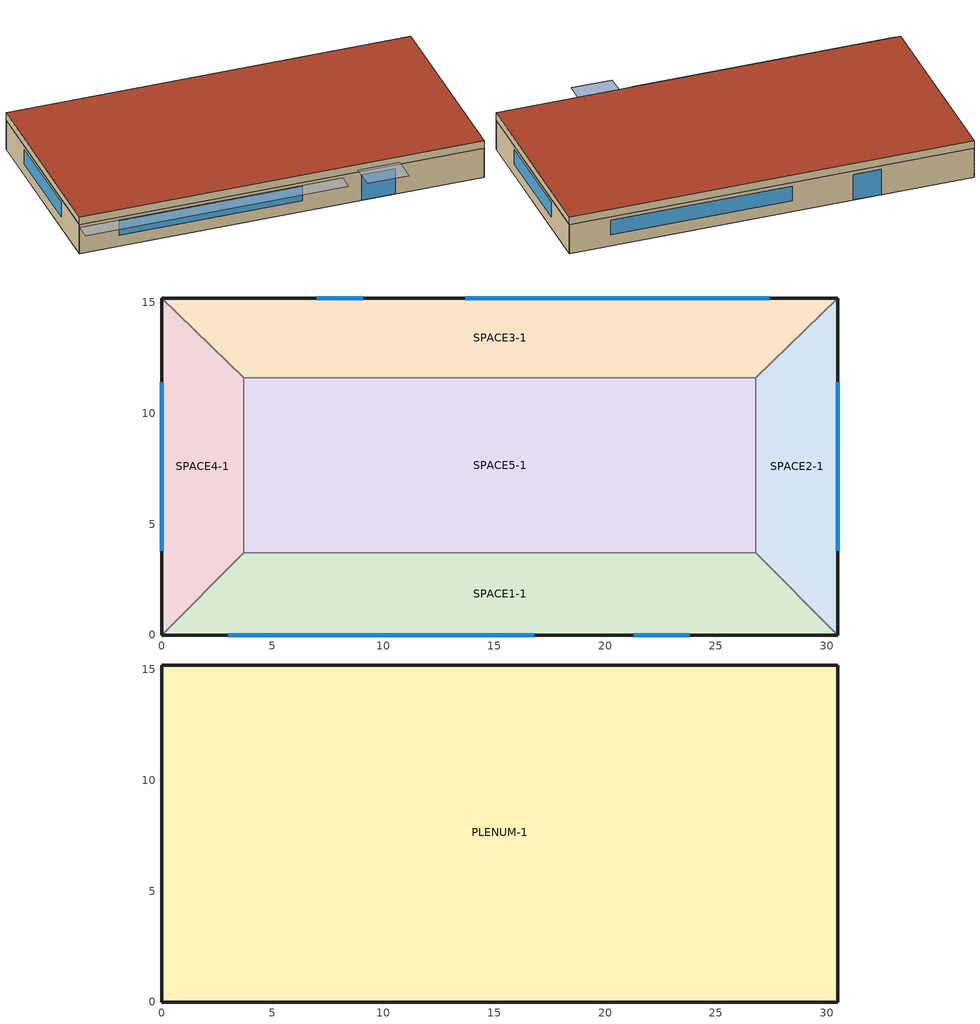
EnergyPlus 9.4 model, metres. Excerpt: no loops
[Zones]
SPACE3-1
 floor ground (FLOOR-SLAB-1): 26.8,11.6 3.7,11.6 0,15.2 30.5,15.2 z0
 wall outside (WALL-1): 30.5,15.2 0,15.2 z0:2.4
 wall to SPACE2-1 (INT-WALL-1): 26.8,11.6 30.5,15.2 z0:2.4
 wall to SPACE4-1 (INT-WALL-1): 0,15.2 3.7,11.6 z0:2.4
 wall to SPACE5-1 (INT-WALL-1): 3.7,11.6 26.8,11.6 z0:2.4
 window (Sgl Grey 3mm): 9.1,15.2 7,15.2 z0:2.1
 window (Dbl Clr 3mm/13mm Air): 27.4,15.2 13.7,15.2 z0.9:2.1
SPACE1-1
 floor ground (FLOOR-SLAB-1): 26.8,3.7 30.5,0 0,0 3.7,3.7 z0
 wall outside (WALL-1): 0,0 30.5,0 z0:2.4
 wall to SPACE2-1 (INT-WALL-1): 30.5,0 26.8,3.7 z0:2.4
 wall to SPACE4-1 (INT-WALL-1): 3.7,3.7 0,0 z0:2.4
 wall to SPACE5-1 (INT-WALL-1): 26.8,3.7 3.7,3.7 z0:2.4
 window (Sgl Grey 3mm): 21.3,0 23.8,0 z0:2.1
 window (Dbl Clr 3mm/13mm ArgKryp): 3,0 16.8,0 z0.9:2.1
SPACE2-1
 floor ground (FLOOR-SLAB-1): 26.8,11.6 30.5,15.2 30.5,0 26.8,3.7 z0
 wall outside (WALL-1): 30.5,0 30.5,15.2 z0:2.4
 wall to SPACE5-1 (INT-WALL-1): 26.8,11.6 26.8,3.7 z0:2.4
 window (Dbl Clr 3mm/13mm Air): 30.5,3.8 30.5,11.4 z0.9:2.1
SPACE4-1
 floor ground (FLOOR-SLAB-1): 3.7,3.7 0,0 0,15.2 3.7,11.6 z0
 wall outside (WALL-1): 0,15.2 0,0 z0:2.4
 wall to SPACE5-1 (INT-WALL-1): 3.7,3.7 3.7,11.6 z0:2.4
 window (Dbl Clr 3mm/13mm Air): 0,11.4 0,3.8 z0.9:2.1
SPACE5-1
 floor ground (FLOOR-SLAB-1): 26.8,11.6 26.8,3.7 3.7,3.7 3.7,11.6 z0
PLENUM-1
 floor to SPACE1-1 (CLNG-1): 26.8,3.7 30.5,0 0,0 3.7,3.7 z2.4
 floor to SPACE2-1 (CLNG-1): 26.8,11.6 30.5,15.2 30.5,0 26.8,3.7 z2.4
 floor to SPACE3-1 (CLNG-1): 26.8,11.6 3.7,11.6 0,15.2 30.5,15.2 z2.4
 floor to SPACE4-1 (CLNG-1): 3.7,3.7 0,0 0,15.2 3.7,11.6 z2.4
 floor to SPACE5-1 (CLNG-1): 26.8,11.6 26.8,3.7 3.7,3.7 3.7,11.6 z2.4
 wall outside (WALL-1): 30.5,15.2 0,15.2 0,0 30.5,0 30.5,15.2 z2.4:3
 roof outside (ROOF-1): 0,15.2 0,0 30.5,0 30.5,15.2 z3
shading: 0,-1.3 0,0 19.8,0 19.8,-1.3 z2.2; 21,-2 21,0 24.1,0 24.1,-2 z2.6
[Building]
Building: Loads convergence tolerance value=0.04; Maximum number of warmup days=25; Minimum number of warmup days=6; North axis=30; Solar distribution=FullExterior; Temperature convergence tolerance value=0.4; Terrain=City
[Site:GroundTemperature:BuildingSurface]
20.03, 20.03, 20.13, 20.3, 20.43, 20.52, 20.62, 20.77, 20.78, 20.55, 20.44, 20.2
[Site:Location]
CHICAGO_IL_USA TMY2-94846: Elevation=190; Latitude=41.78; Longitude=-87.75; Time zone=-6
[SizingPeriod:DesignDay] Barometric pressure=98934; Day of month=21; Daylight saving time indicator=No; Dry bulb temperature range modifier type=DefaultMultipliers; Humidity condition type=WetBulb; Rain indicator=No; Snow indicator=No
Name | Ashrae clear sky optical depth for beam irradiance taub | Ashrae clear sky optical depth for diffuse irradiance taud | Daily dry bulb temperature range | Day type | Maximum dry bulb temperature | Month | Solar model indicator | Wetbulb or dewpoint at maximum dry bulb | Wind direction | Wind speed | Sky clearness
Chicago Ohare Intl Ap Ann Clg 1% Condns DB=>MWB | 0.455 | 2.05 | 10.5 | SummerDesignDay | 31.6 | 8 | ASHRAETau | 23 | 230 | 5.2
Chicago Ohare Intl Ap Ann Clg .4% Condns WB=>MDB | 0.455 | 2.05 | 10.5 | SummerDesignDay | 31.2 | 7 | ASHRAETau | 25.5 | 230 | 5.2
Chicago Ohare Intl Ap Ann Htg 99% Condns DB |  |  | 0 | WinterDesignDay | -16.6 | 1 | ASHRAEClearSky | -16.6 | 270 | 4.9 | 0
[Construction]
CLNG-1: MAT-CLNG-1
Dbl Clr 3mm/13mm Air: 3MM CLEAR GLASS, AIR 13MM, 3MM CLEAR GLASS
Dbl Clr 3mm/13mm ArgKryp: CLEAR 3MM, ArgonKryptonMix 13MM, CLEAR 3MM
FLOOR-SLAB-1: CC03
INT-WALL-1: GP02, AL21, GP02
ROOF-1: RG01, BR01, IN46, WD01
Sgl Grey 3mm: GREY 3MM
WALL-1: WD01, PW03, IN02, GP01
[Material] Thermal absorptance=0.9
Name | Conductivity | Density | Roughness | Solar absorptance | Specific heat | Thickness | Visible absorptance
BR01 | 0.162 | 1121 | VeryRough | 0.7 | 1464 | 0.0095 | 0.7
CC03 | 1.31 | 2243 | MediumRough | 0.65 | 837 | 0.1016 | 0.65
GP01 | 0.16 | 801 | MediumSmooth | 0.75 | 837 | 0.0127 | 0.75
GP02 | 0.16 | 801 | MediumSmooth | 0.75 | 837 | 0.0159 | 0.75
IN02 | 0.043 | 10 | Rough | 0.75 | 837 | 0.0901 | 0.75
IN46 | 0.023 | 24 | VeryRough | 0.5 | 1590 | 0.0762 | 0.5
PW03 | 0.115 | 545 | MediumSmooth | 0.78 | 1213 | 0.0127 | 0.78
RG01 | 1.442 | 881 | Rough | 0.65 | 1674 | 0.0127 | 0.65
WD01 | 0.115 | 513 | MediumSmooth | 0.78 | 1381 | 0.0191 | 0.78
[Material:AirGap]
AL21: Thermal resistance=0.157
[Material:NoMass]
MAT-CLNG-1: Roughness=Rough; Solar absorptance=0.65; Thermal absorptance=0.65; Thermal resistance=0.652259; Visible absorptance=0.65
[WindowMaterial:Gas]
AIR 13MM: Gas type=Air; Thickness=0.0127
[WindowMaterial:GasMixture]
ArgonKryptonMix 13MM: Gas 1 fraction=0.6; Gas 1 type=Argon; Gas 2 fraction=0.4; Gas 2 type=Krypton; Number of gases in mixture=2; Thickness=0.0127
[WindowMaterial:Glazing] Back side infrared hemispherical emissivity=0.84; Conductivity=0.9; Front side infrared hemispherical emissivity=0.84; Infrared transmittance at normal incidence=0; Optical data type=SpectralAverage; Thickness=0.003
Name | Back side solar reflectance at normal incidence | Back side visible reflectance at normal incidence | Front side solar reflectance at normal incidence | Front side visible reflectance at normal incidence | Solar transmittance at normal incidence | Visible transmittance at normal incidence
CLEAR 3MM | 0.075 | 0.081 | 0.075 | 0.081 | 0.837 | 0.898
GREY 3MM | 0.061 | 0.061 | 0.061 | 0.061 | 0.626 | 0.611
[WindowMaterial:Glazing:RefractionExtinctionMethod]
3MM CLEAR GLASS: Conductivity=0.9; Infrared hemispherical emissivity=0.84; Infrared transmittance at normal incidence=0; Solar extinction coefficient=30; Solar index of refraction=1.526; Thickness=0.003; Visible extinction coefficient=30; Visible index of refraction=1.526
[AvailabilityManager:Scheduled]
VAV Sys 1 Avail: Schedule=FanAvailSched
[ElectricEquipment] Design level calculation method=EquipmentLevel; Fraction latent=0; Fraction lost=0; Fraction radiant=0.3; Schedule=EQUIP-1
Name | Zone or zonelist | Design level
SPACE1-1 ElecEq 1 | SPACE1-1 | 1056
SPACE2-1 ElecEq 1 | SPACE2-1 | 456
SPACE3-1 ElecEq 1 | SPACE3-1 | 1056
SPACE4-1 ElecEq 1 | SPACE4-1 | 456
SPACE5-1 ElecEq 1 | SPACE5-1 | 1976
[Lights] Design level calculation method=LightingLevel; End use subcategory=GeneralLights; Fraction radiant=0.59; Fraction replaceable=0; Fraction visible=0.2; Return air fraction=0.2; Schedule=LIGHTS-1
Name | Zone or zonelist | Lighting level
SPACE1-1 Lights 1 | SPACE1-1 | 1584
SPACE2-1 Lights 1 | SPACE2-1 | 684
SPACE3-1 Lights 1 | SPACE3-1 | 1584
SPACE4-1 Lights 1 | SPACE4-1 | 684
SPACE5-1 Lights 1 | SPACE5-1 | 2964
[People] Activity level schedule=ActSchd; Fraction radiant=0.3; Number of people calculation method=People; Number of people schedule=OCCUPY-1
Name | Zone or zonelist | Number of people
SPACE1-1 People 1 | SPACE1-1 | 11
SPACE2-1 People 1 | SPACE2-1 | 5
SPACE3-1 People 1 | SPACE3-1 | 11
SPACE4-1 People 1 | SPACE4-1 | 5
SPACE5-1 People 1 | SPACE5-1 | 20
[SetpointManager:Scheduled] Control variable=Temperature
Name | Schedule | Setpoint node or nodelist
Chilled Water Loop Setpoint Manager | CW Loop Temp Schedule | Chilled Water Loop Setpoint Node List
Hot Water Loop Setpoint Manager | HW Loop Temp Schedule | Hot Water Loop Setpoint Node List
[Zone] Multiplier=1; Type=1
Name | Ceiling height | Volume
PLENUM-1 | 0.6096 | 283.2
SPACE1-1; SPACE3-1 | 2.4384 | 239.247
SPACE2-1; SPACE4-1 | 2.4384 | 103.311
SPACE5-1 | 2.4384 | 447.683
[ZoneInfiltration:DesignFlowRate] Constant term coefficient=0; Design flow rate calculation method=Flow/Zone; Schedule=INFIL-SCH; Temperature term coefficient=0; Velocity squared term coefficient=0; Velocity term coefficient=0.2237
Name | Zone or zonelist | Design flow rate
SPACE1-1 Infil 1 | SPACE1-1 | 0.0167
SPACE2-1 Infil 1 | SPACE2-1 | 0.00717
SPACE3-1 Infil 1 | SPACE3-1 | 0.0167
SPACE4-1 Infil 1 | SPACE4-1 | 0.00717
SPACE5-1 Infil 1 | SPACE5-1 | 0.031089
[Schedule:Compact]
ActSchd: Through: 12/31, For: Alldays, Until: 24:00, 117.24
CW Loop Temp Schedule: Through: 12/31, For: Alldays, Until: 24:00, 7.22
EQUIP-1: Through: 12/31, For: Weekdays SummerDesignDay CustomDay1 CustomDay2, Until: 8:00, 0.02, Until: 9:00, 0.4, Until: 14:00, 0.9, Until: 15:00, 0.8, Until: 16:00, 0.7, Until: 18:00, 0.5, Until: 20:00, 0.3, Until: 24:00, 0.02, For: Saturday Sunday Holidays WinterDesignDay, Until: 24:00, 0.2
FanAvailSched: Through: 3/31, For: AllDays, Until: 24:00, 1, Through: 9/30, For: Weekdays, Until: 7:00, 0, Until: 17:00, 1, Until: 24:00, 0, For: Weekends Holidays CustomDay1 CustomDay2, Until: 24:00, 0, For: SummerDesignDay WinterDesignDay, Until: 24:00, 1, Through: 12/31, For: AllDays, Until: 24:00, 1
HW Loop Temp Schedule: Through: 12/31, For: Alldays, Until: 24:00, 82
INFIL-SCH: Through: 3/31, For: Alldays, Until: 24:00, 1, Through: 10/31, For: Alldays, Until: 24:00, 0, Through: 12/31, For: Alldays, Until: 24:00, 1
LIGHTS-1: Through: 12/31, For: Weekdays SummerDesignDay CustomDay1 CustomDay2, Until: 8:00, 0.05, Until: 9:00, 0.9, Until: 10:00, 0.95, Until: 11:00, 1, Until: 12:00, 0.95, Until: 13:00, 0.8, Until: 14:00, 0.9, Until: 18:00, 1, Until: 19:00, 0.6, Until: 20:00, 0.2, Until: 21:00, 0.2, Until: 24:00, 0.05, For: Saturday Sunday Holidays WinterDesignDay, Until: 24:00, 0.05
OCCUPY-1: Through: 12/31, For: Weekdays SummerDesignDay CustomDay1 CustomDay2, Until: 8:00, 0, Until: 11:00, 1, Until: 12:00, 0.8, Until: 13:00, 0.4, Until: 14:00, 0.8, Until: 18:00, 1, Until: 19:00, 0.5, Until: 21:00, 0.1, Until: 24:00, 0, For: Saturday Sunday Holidays WinterDesignDay, Until: 24:00, 0
